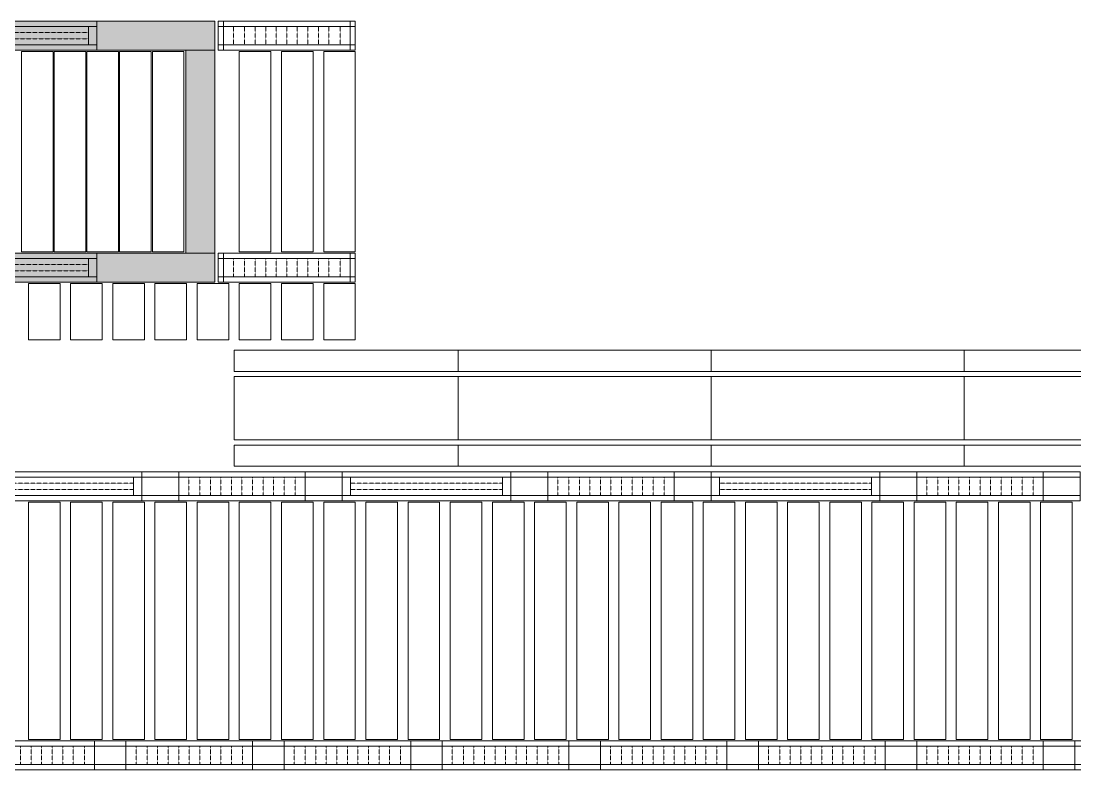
# Model space of a CAD drawing. Header units: millimetres. Extents: x -962357 to -591296, y -223672 to 59420.
# Drawn here: x -756925 to -746930, y -223672 to -216574 of the extents above; entities that cross this region are included whole.
import ezdxf

# ---------------------------------------------------------------- set-up
doc = ezdxf.new("R2010")
doc.units = ezdxf.units.MM
doc.linetypes.add('DPA_Hidden 50', pattern=[3, 2, -1])
for name, color, linetype, lineweight in [('A-CLNG', 2, 'Continuous', 9), ('A-GLAZ-CURT', 2, 'Continuous', 9), ('A-GLAZ-CWMG', 2, 'Continuous', 9)]:
    doc.layers.add(name, color=color, linetype=linetype, lineweight=lineweight)

# ---------------------------------------------------------------- blocks, each defined once
blk = doc.blocks.new('Rectangular Mullion - 200mm Square-13922848-4160-01 UPPER PLATFORM LEVEL - REFLECTED CEILING PLAN')
at = {"layer": 'A-GLAZ-CWMG'}
blk.add_hatch(color=256, dxfattribs=at).paths.add_polyline_path([(-757413.9, 4774), (-755089.4, 4774), (-755089.4, 5049), (-757413.9, 5049), (-757413.9, 4846.7)])
for p, q in [((-757413.9, 5049), (-755089.4, 5049)), ((-757413.9, 5049), (-755089.4, 5049)), ((-755089.4, 4774), (-755089.4, 5049)), ((-755089.4, 5049), (-755089.4, 4774)), ((-755089.4, 4774), (-757413.9, 4774)), ((-757413.9, 4774), (-755089.4, 4774))]:
    blk.add_line(p, q, dxfattribs=at)
blk = doc.blocks.new('Rectangular Mullion - 200mm Square-V17-4160-01 UPPER PLATFORM LEVEL - REFLECTED CEILING PLAN')
at = {"layer": 'A-GLAZ-CWMG'}
blk.add_hatch(color=256, dxfattribs=at).paths.add_polyline_path([(-761650.4, 5049), (-761650.4, 6974), (-761925.4, 6974), (-761925.4, 5049)])
for p, q in [((-761925.4, 6974), (-761650.4, 6974)), ((-761650.4, 6974), (-761925.4, 6974)), ((-761925.4, 5049), (-761925.4, 6974)), ((-761925.4, 6974), (-761925.4, 5049)), ((-761650.4, 6974), (-761650.4, 5049)), ((-761650.4, 6974), (-761650.4, 5049)), ((-761925.4, 5049), (-761650.4, 5049)), ((-761650.4, 5049), (-761925.4, 5049))]:
    blk.add_line(p, q, dxfattribs=at)
blk = doc.blocks.new('Rectangular Mullion - 200mm Square-13922849-4160-01 UPPER PLATFORM LEVEL - REFLECTED CEILING PLAN')
at = {"layer": 'A-GLAZ-CWMG'}
blk.add_hatch(color=256, dxfattribs=at).paths.add_polyline_path([(-761925.4, 4774), (-759600.9, 4774), (-759600.9, 5049), (-761925.4, 5049)])
for p, q in [((-761925.4, 4774), (-761925.4, 5049)), ((-761925.4, 5049), (-761925.4, 4774)), ((-761925.4, 5049), (-759600.9, 5049)), ((-761925.4, 5049), (-759600.9, 5049)), ((-759600.9, 4774), (-761925.4, 4774)), ((-761925.4, 4774), (-759600.9, 4774))]:
    blk.add_line(p, q, dxfattribs=at)
blk = doc.blocks.new('DPA_CP_Metal Ceiling Panel - Vertical Panel with Gap-10966480-4160-01 UPPER PLATFORM LEVEL - REFLECTED CEILING PLAN')
at = {"layer": 'A-GLAZ-CURT'}
for p, q in [((-756457.4, 4761.5), (-756457.4, 4229.1)), ((-756157.4, 4761.5), (-756457.4, 4761.5)), ((-756157.4, 4761.5), (-756457.4, 4761.5)), ((-756457.4, 4761.5), (-756457.4, 4229.1)), ((-756457.4, 4229.1), (-756457.4, 4761.5)), ((-756457.4, 4761.5), (-756157.4, 4761.5)), ((-756157.4, 4761.5), (-756157.4, 4229.1)), ((-756157.4, 4229.1), (-756157.4, 4761.5)), ((-756157.4, 4761.5), (-756157.4, 4229.1)), ((-756157.4, 4229.1), (-756457.4, 4229.1)), ((-756457.4, 4229.1), (-756157.4, 4229.1)), ((-756157.4, 4229.1), (-756457.4, 4229.1))]:
    blk.add_line(p, q, dxfattribs=at)
blk = doc.blocks.new('DPA_CP_Metal Ceiling Panel - Vertical Panel with Gap-11114031-4160-01 UPPER PLATFORM LEVEL - REFLECTED CEILING PLAN')
at = {"layer": 'A-GLAZ-CURT'}
for p, q in [((-849807.4, 2689), (-849807.4, 439)), ((-849507.4, 2689), (-849807.4, 2689)), ((-849507.4, 2689), (-849807.4, 2689)), ((-849807.4, 2689), (-849807.4, 439)), ((-849807.4, 439), (-849807.4, 2689)), ((-849807.4, 2689), (-849507.4, 2689)), ((-849507.4, 2689), (-849507.4, 439)), ((-849507.4, 439), (-849507.4, 2689)), ((-849507.4, 2689), (-849507.4, 439)), ((-849507.4, 439), (-849807.4, 439)), ((-849807.4, 439), (-849507.4, 439)), ((-849507.4, 439), (-849807.4, 439))]:
    blk.add_line(p, q, dxfattribs=at)
blk = doc.blocks.new('DPA_CP_Metal Ceiling Panel - Vertical Panel with Gap-10859825-4160-01 UPPER PLATFORM LEVEL - REFLECTED CEILING PLAN')
at = {"layer": 'A-GLAZ-CURT'}
for p, q in [((-744457, 6961.5), (-744457, 5061.5)), ((-744157, 6961.5), (-744457, 6961.5)), ((-744157, 6961.5), (-744457, 6961.5)), ((-744457, 6961.5), (-744457, 5061.5)), ((-744457, 5061.5), (-744457, 6961.5)), ((-744457, 6961.5), (-744157, 6961.5)), ((-744157, 6961.5), (-744157, 5061.5)), ((-744157, 5061.5), (-744157, 6961.5)), ((-744157, 6961.5), (-744157, 5061.5)), ((-744157, 5061.5), (-744457, 5061.5)), ((-744457, 5061.5), (-744157, 5061.5)), ((-744157, 5061.5), (-744457, 5061.5))]:
    blk.add_line(p, q, dxfattribs=at)
blk = doc.blocks.new('DPA_CP_Metal Ceiling Luminaire2 - Linear Luminaire-12437131-4160-01 UPPER PLATFORM LEVEL - REFLECTED CEILING PLAN')
at = {"layer": 'A-GLAZ-CURT'}
for p, q in [((-842129.9, 6974), (-842129.9, 7249)), ((-842129.9, 7249), (-840929.9, 7249)), ((-842129.9, 7249), (-842129.9, 6974)), ((-840929.9, 7249), (-842129.9, 7249)), ((-842129.9, 7249), (-840929.9, 7249)), ((-842129.9, 7211.5), (-842129.9, 6974)), ((-842129.9, 7199), (-840929.9, 7199)), ((-840929.9, 7249), (-840929.9, 6974)), ((-840929.9, 6974), (-840929.9, 7249)), ((-840929.9, 7211.5), (-840929.9, 6974)), ((-842129.9, 7024), (-840929.9, 7024)), ((-840929.9, 6974), (-842129.9, 6974)), ((-840929.9, 6974), (-842129.9, 6974)), ((-842129.9, 6974), (-840929.9, 6974))]:
    blk.add_line(p, q, dxfattribs=at)
at = {"layer": 'A-GLAZ-CURT', "linetype": 'DPA_Hidden 50'}
for p, q in [((-842034.9, 7199), (-842034.9, 7024)), ((-841929.9, 7199), (-841929.9, 7024)), ((-841829.9, 7199), (-841829.9, 7024)), ((-841729.9, 7199), (-841729.9, 7024)), ((-841629.9, 7199), (-841629.9, 7024)), ((-841529.9, 7199), (-841529.9, 7024)), ((-841429.9, 7199), (-841429.9, 7024)), ((-841329.9, 7199), (-841329.9, 7024)), ((-841229.9, 7199), (-841229.9, 7024)), ((-841129.9, 7199), (-841129.9, 7024)), ((-841024.9, 7199), (-841024.9, 7024))]:
    blk.add_line(p, q, dxfattribs=at)
blk = doc.blocks.new('DPA_CP_Metal Ceiling Panel1 - Horizontal with Gap-12453781-4160-01 UPPER PLATFORM LEVEL - REFLECTED CEILING PLAN')
at = {"layer": 'A-GLAZ-CURT'}
for p, q in [((-755057.4, 6974), (-755057.4, 7249)), ((-755057.4, 6974), (-755057.4, 7249)), ((-755057.4, 7249), (-755007.4, 7249)), ((-755057.4, 7249), (-755007.4, 7249)), ((-755057.4, 6974), (-755057.4, 7249)), ((-755057.4, 7199), (-755007.4, 7199)), ((-755007.4, 6974), (-755007.4, 7249)), ((-755007.4, 7249), (-755007.4, 6974)), ((-755007.4, 7249), (-755007.4, 6974)), ((-755057.4, 7024), (-755007.4, 7024)), ((-755057.4, 6974), (-755007.4, 6974)), ((-755007.4, 6974), (-755057.4, 6974)), ((-755007.4, 6974), (-755057.4, 6974))]:
    blk.add_line(p, q, dxfattribs=at)
blk = doc.blocks.new('System Panel - DPA-AR_Metal Ceiling Rectangular Panel-V25-4160-01 UPPER PLATFORM LEVEL - REFLECTED CEILING PLAN')
at = {"layer": 'A-GLAZ-CURT'}
for p, q in [((-814257.4, 3229), (-816382.4, 3229)), ((-816382.4, 3229), (-816382.4, 3029)), ((-816382.4, 3029), (-816382.4, 3229)), ((-816382.4, 3229), (-814257.4, 3229)), ((-814257.4, 3029), (-814257.4, 3229)), ((-814257.4, 3229), (-814257.4, 3029)), ((-816382.4, 3029), (-814257.4, 3029)), ((-814257.4, 3029), (-816382.4, 3029))]:
    blk.add_line(p, q, dxfattribs=at)
blk = doc.blocks.new('System Panel - DPA-AR_Metal Ceiling Rectangular Panel-13139259-4160-01 UPPER PLATFORM LEVEL - REFLECTED CEILING PLAN')
at = {"layer": 'A-GLAZ-CURT'}
for p, q in [((-741107.4, 4129), (-743507.4, 4129)), ((-743507.4, 4129), (-743507.4, 3929)), ((-743507.4, 3929), (-743507.4, 4129)), ((-743507.4, 4129), (-741107.4, 4129)), ((-741107.4, 3929), (-741107.4, 4129)), ((-741107.4, 4129), (-741107.4, 3929)), ((-743507.4, 3929), (-741107.4, 3929)), ((-741107.4, 3929), (-743507.4, 3929))]:
    blk.add_line(p, q, dxfattribs=at)
blk = doc.blocks.new('System Panel - DPA-AR_Metal Ceiling Rectangular Panel-V32-4160-01 UPPER PLATFORM LEVEL - REFLECTED CEILING PLAN')
at = {"layer": 'A-GLAZ-CURT'}
for p, q in [((-837057.3, 4129), (-839182.3, 4129)), ((-839182.3, 4129), (-839182.3, 3929)), ((-839182.3, 3929), (-839182.3, 4129)), ((-839182.3, 4129), (-837057.3, 4129)), ((-839182.3, 3929), (-837057.4, 3929)), ((-837057.4, 3929), (-839182.3, 3929))]:
    blk.add_line(p, q, dxfattribs=at)
blk = doc.blocks.new('System Panel - DPA-AR_Metal Ceiling Rectangular Panel-V28-4160-01 UPPER PLATFORM LEVEL - REFLECTED CEILING PLAN')
at = {"layer": 'A-GLAZ-CURT'}
for p, q in [((-825657.4, 3229), (-827782.3, 3229)), ((-827782.3, 3229), (-827782.3, 3029)), ((-827782.3, 3029), (-827782.3, 3229)), ((-827782.3, 3229), (-825657.4, 3229)), ((-827782.3, 3029), (-825657.3, 3029)), ((-825657.3, 3029), (-827782.3, 3029))]:
    blk.add_line(p, q, dxfattribs=at)
blk = doc.blocks.new('System Panel - DPA-AR_Metal Ceiling Rectangular Panel-V26-4160-01 UPPER PLATFORM LEVEL - REFLECTED CEILING PLAN')
at = {"layer": 'A-GLAZ-CURT'}
for p, q in [((-814257.4, 3879), (-816382.4, 3879)), ((-816382.4, 3879), (-816382.4, 3279)), ((-816382.4, 3279), (-816382.4, 3879)), ((-816382.4, 3879), (-814257.4, 3879)), ((-814257.4, 3279), (-814257.4, 3879)), ((-814257.4, 3879), (-814257.4, 3279)), ((-816382.4, 3279), (-814257.4, 3279)), ((-814257.4, 3279), (-816382.4, 3279))]:
    blk.add_line(p, q, dxfattribs=at)
blk = doc.blocks.new('System Panel - DPA-AR_Metal Ceiling Rectangular Panel-13139299-4160-01 UPPER PLATFORM LEVEL - REFLECTED CEILING PLAN')
at = {"layer": 'A-GLAZ-CURT'}
for p, q in [((-818782.4, 3879), (-821182.4, 3879)), ((-821182.4, 3879), (-821182.4, 3279)), ((-821182.4, 3279), (-821182.4, 3879)), ((-821182.4, 3879), (-818782.4, 3879)), ((-818782.4, 3279), (-818782.4, 3879)), ((-818782.4, 3879), (-818782.4, 3279)), ((-821182.4, 3279), (-818782.4, 3279)), ((-818782.4, 3279), (-821182.4, 3279))]:
    blk.add_line(p, q, dxfattribs=at)
blk = doc.blocks.new('System Panel - DPA-AR_Metal Ceiling Rectangular Panel-V29-4160-01 UPPER PLATFORM LEVEL - REFLECTED CEILING PLAN')
at = {"layer": 'A-GLAZ-CURT'}
for p, q in [((-825657.4, 3879), (-827782.3, 3879)), ((-827782.3, 3879), (-827782.3, 3279)), ((-827782.3, 3279), (-827782.3, 3879)), ((-827782.3, 3879), (-825657.4, 3879)), ((-827782.3, 3279), (-825657.4, 3279)), ((-825657.4, 3279), (-827782.3, 3279))]:
    blk.add_line(p, q, dxfattribs=at)
blk = doc.blocks.new('DPA_CP_Metal Ceiling Luminaire2 - Linear Luminaire-12404975-4160-01 UPPER PLATFORM LEVEL - REFLECTED CEILING PLAN')
at = {"layer": 'A-GLAZ-CURT'}
for p, q in [((-786932.4, 2701.5), (-786932.4, 2976.5)), ((-786932.4, 2976.5), (-785732.4, 2976.5)), ((-786932.4, 2976.5), (-786932.4, 2701.5)), ((-785732.4, 2976.5), (-786932.4, 2976.5)), ((-786932.4, 2976.5), (-785732.4, 2976.5)), ((-786932.4, 2939), (-786932.4, 2701.5)), ((-786932.4, 2926.5), (-785732.4, 2926.5)), ((-785732.4, 2976.5), (-785732.4, 2701.5)), ((-785732.4, 2701.5), (-785732.4, 2976.5)), ((-785732.4, 2939), (-785732.4, 2701.5)), ((-786932.4, 2751.5), (-785732.4, 2751.5)), ((-785732.4, 2701.5), (-786932.4, 2701.5)), ((-785732.4, 2701.5), (-786932.4, 2701.5)), ((-786932.4, 2701.5), (-785732.4, 2701.5))]:
    blk.add_line(p, q, dxfattribs=at)
at = {"layer": 'A-GLAZ-CURT', "linetype": 'DPA_Hidden 50'}
for p, q in [((-786837.4, 2926.5), (-786837.4, 2751.5)), ((-786732.4, 2926.5), (-786732.4, 2751.5)), ((-786632.4, 2926.5), (-786632.4, 2751.5)), ((-786532.4, 2926.5), (-786532.4, 2751.5)), ((-786432.4, 2926.5), (-786432.4, 2751.5)), ((-786332.4, 2926.5), (-786332.4, 2751.5)), ((-786232.4, 2926.5), (-786232.4, 2751.5)), ((-786132.4, 2926.5), (-786132.4, 2751.5)), ((-786032.4, 2926.5), (-786032.4, 2751.5)), ((-785932.4, 2926.5), (-785932.4, 2751.5)), ((-785827.4, 2926.5), (-785827.4, 2751.5))]:
    blk.add_line(p, q, dxfattribs=at)
blk = doc.blocks.new('DPA_CP_Metal Ceiling Panel1 - Horizontal with Gap-13297912-4160-01 UPPER PLATFORM LEVEL - REFLECTED CEILING PLAN')
at = {"layer": 'A-GLAZ-CURT'}
for p, q in [((-786232.4, 151.5), (-786232.4, 426.5)), ((-786232.4, 151.5), (-786232.4, 426.5)), ((-786232.4, 426.5), (-785932.4, 426.5)), ((-786232.4, 426.5), (-785932.4, 426.5)), ((-786232.4, 151.5), (-786232.4, 426.5)), ((-785932.4, 151.5), (-785932.4, 426.5)), ((-785932.4, 426.5), (-785932.4, 151.5)), ((-785932.4, 426.5), (-785932.4, 151.5)), ((-786232.4, 376.5), (-785932.4, 376.5)), ((-786232.4, 201.5), (-785932.4, 201.5)), ((-786232.4, 151.5), (-785932.4, 151.5)), ((-785932.4, 151.5), (-786232.4, 151.5)), ((-785932.4, 151.5), (-786232.4, 151.5))]:
    blk.add_line(p, q, dxfattribs=at)
blk = doc.blocks.new('DPA_CP_Metal Ceiling Panel1 - Horizontal with Gap-V51-4160-01 UPPER PLATFORM LEVEL - REFLECTED CEILING PLAN')
at = {"layer": 'A-GLAZ-CURT'}
for p, q in [((-754732.4, 151.5), (-754732.4, 426.5)), ((-754732.4, 151.5), (-754732.4, 426.5)), ((-754732.4, 426.5), (-754432.4, 426.5)), ((-754732.4, 151.5), (-754732.4, 426.5)), ((-754730.8, 426.5), (-754432.4, 426.5)), ((-754432.4, 151.5), (-754432.4, 426.5)), ((-754432.4, 426.5), (-754432.4, 151.5)), ((-754432.4, 426.5), (-754432.4, 151.5)), ((-754732.4, 376.5), (-754432.4, 376.5)), ((-754732.4, 201.5), (-754432.4, 201.5)), ((-754732.4, 151.5), (-754432.4, 151.5)), ((-754432.4, 151.5), (-754732.4, 151.5)), ((-754432.4, 151.5), (-754730.8, 151.5))]:
    blk.add_line(p, q, dxfattribs=at)
blk = doc.blocks.new('DPA_CP_Metal Ceiling Panel1 - Horizontal with Gap-16028279-4160-01 UPPER PLATFORM LEVEL - REFLECTED CEILING PLAN')
at = {"layer": 'A-GLAZ-CURT'}
for p, q in [((-787282.4, 2701.5), (-787282.4, 2976.5)), ((-787282.4, 2701.5), (-787282.4, 2976.5)), ((-787282.4, 2976.5), (-786932.4, 2976.5)), ((-787282.4, 2976.5), (-786932.4, 2976.5)), ((-787282.4, 2701.5), (-787282.4, 2976.5)), ((-787282.4, 2926.5), (-786932.4, 2926.5)), ((-786932.4, 2701.5), (-786932.4, 2976.5)), ((-786932.4, 2976.5), (-786932.4, 2701.5)), ((-786932.4, 2976.5), (-786932.4, 2701.5)), ((-787282.4, 2751.5), (-786932.4, 2751.5)), ((-787282.4, 2701.5), (-786932.4, 2701.5)), ((-786932.4, 2701.5), (-787282.4, 2701.5)), ((-786932.4, 2701.5), (-787282.4, 2701.5))]:
    blk.add_line(p, q, dxfattribs=at)
blk = doc.blocks.new('DPA_CP_Metal Ceiling Air Supply1 - Linear Diffuser Air Supply-12404980-4160-01 UPPER PLATFORM LEVEL - REFLECTED CEILING PLAN')
at = {"layer": 'A-GLAZ-CURT'}
for p, q in [((-788882.4, 2701.5), (-788882.4, 2976.5)), ((-788882.4, 2976.5), (-787282.4, 2976.5)), ((-788882.4, 2701.5), (-788882.4, 2976.5)), ((-788882.4, 2976.5), (-787282.4, 2976.5)), ((-788882.4, 2976.5), (-787282.4, 2976.5)), ((-788882.4, 2701.5), (-788882.4, 2976.5)), ((-787282.4, 2926.5), (-788882.4, 2926.5)), ((-788802.4, 2926.5), (-788802.4, 2751.5)), ((-787362.4, 2926.5), (-787362.4, 2751.5)), ((-787282.4, 2701.5), (-787282.4, 2976.5)), ((-787282.4, 2976.5), (-787282.4, 2701.5)), ((-787282.4, 2976.5), (-787282.4, 2701.5)), ((-787282.4, 2751.5), (-788882.4, 2751.5)), ((-788882.4, 2701.5), (-787282.4, 2701.5)), ((-787282.4, 2701.5), (-788882.4, 2701.5)), ((-787282.4, 2701.5), (-788882.4, 2701.5))]:
    blk.add_line(p, q, dxfattribs=at)
at = {"layer": 'A-GLAZ-CURT', "linetype": 'DPA_Hidden 50'}
for p, q in [((-787362.4, 2868.2), (-788802.4, 2868.2)), ((-787362.4, 2809.9), (-788802.4, 2809.9))]:
    blk.add_line(p, q, dxfattribs=at)
blk = doc.blocks.new('DPA_CP_Metal Ceiling Air Supply1 - Linear Diffuser Air Supply-V52-4160-01 UPPER PLATFORM LEVEL - REFLECTED CEILING PLAN')
at = {"layer": 'A-GLAZ-CURT'}
for p, q in [((-839353.2, 6974), (-839353.2, 7249)), ((-839353.2, 7249), (-837753.2, 7249)), ((-839353.2, 6974), (-839353.2, 7249)), ((-839353.2, 7249), (-837753.2, 7249)), ((-839353.2, 7249), (-837753.2, 7249)), ((-837753.2, 7199), (-839353.2, 7199)), ((-839273.2, 7199), (-839273.2, 7024)), ((-837833.2, 7199), (-837833.2, 7024)), ((-837753.2, 6974), (-837753.2, 7249)), ((-837753.2, 7249), (-837753.2, 6974)), ((-837753.2, 7024), (-839353.2, 7024)), ((-839353.2, 6974), (-837753.2, 6974)), ((-837753.2, 6974), (-839353.2, 6974)), ((-837753.2, 6974), (-839353.2, 6974))]:
    blk.add_line(p, q, dxfattribs=at)
at = {"layer": 'A-GLAZ-CURT', "linetype": 'DPA_Hidden 50'}
for p, q in [((-837833.2, 7140.7), (-839273.2, 7140.7)), ((-837833.2, 7082.4), (-839273.2, 7082.4))]:
    blk.add_line(p, q, dxfattribs=at)

msp = doc.modelspace()

# ---------------------------------------------------------------- linework, layer by layer
at = {"layer": 'A-CLNG'}
for p, q in [((-756620, -216861.9), (-756920, -216861.9)), ((-756920, -216861.9), (-756920, -218761.9)), ((-756920, -218761.9), (-756920, -216861.9)), ((-756920, -216861.9), (-756620, -216861.9)), ((-756620, -218761.9), (-756620, -216861.9)), ((-756620, -216861.9), (-756620, -218761.9)), ((-756310, -216861.9), (-756610, -216861.9)), ((-756610, -216861.9), (-756610, -218761.9)), ((-756610, -218761.9), (-756610, -216861.9)), ((-756610, -216861.9), (-756310, -216861.9)), ((-756310, -218761.9), (-756310, -216861.9)), ((-756310, -216861.9), (-756310, -218761.9)), ((-756000, -216861.9), (-756300, -216861.9)), ((-756300, -216861.9), (-756300, -218761.9)), ((-756300, -218761.9), (-756300, -216861.9)), ((-756300, -216861.9), (-756000, -216861.9)), ((-756000, -218761.9), (-756000, -216861.9)), ((-756000, -216861.9), (-756000, -218761.9)), ((-755690, -216861.9), (-755990, -216861.9)), ((-755990, -216861.9), (-755990, -218761.9)), ((-755990, -218761.9), (-755990, -216861.9)), ((-755990, -216861.9), (-755690, -216861.9)), ((-755690, -218761.9), (-755690, -216861.9)), ((-755690, -216861.9), (-755690, -218761.9)), ((-755380, -216861.9), (-755680, -216861.9)), ((-755680, -216861.9), (-755680, -218761.9)), ((-755680, -218761.9), (-755680, -216861.9)), ((-755680, -216861.9), (-755380, -216861.9)), ((-755380, -218761.9), (-755380, -216861.9)), ((-755380, -216861.9), (-755380, -218761.9)), ((-756920, -218761.9), (-756620, -218761.9)), ((-756620, -218761.9), (-756920, -218761.9)), ((-756610, -218761.9), (-756310, -218761.9)), ((-756310, -218761.9), (-756610, -218761.9)), ((-756300, -218761.9), (-756000, -218761.9)), ((-756000, -218761.9), (-756300, -218761.9)), ((-755990, -218761.9), (-755690, -218761.9)), ((-755690, -218761.9), (-755990, -218761.9)), ((-755680, -218761.9), (-755380, -218761.9)), ((-755380, -218761.9), (-755680, -218761.9))]:
    msp.add_line(p, q, dxfattribs=at)

# ---------------------------------------------------------------- block references
at = {"layer": 'A-GLAZ-CURT'}
for name, p in [('DPA_CP_Metal Ceiling Air Supply1 - Linear Diffuser Air Supply-V52-4160-01 UPPER PLATFORM LEVEL - REFLECTED CEILING PLAN', (81548.2, -223823.5)), ('DPA_CP_Metal Ceiling Panel1 - Horizontal with Gap-12453781-4160-01 UPPER PLATFORM LEVEL - REFLECTED CEILING PLAN', (2.4, -223823.5)), ('DPA_CP_Metal Ceiling Luminaire2 - Linear Luminaire-12437131-4160-01 UPPER PLATFORM LEVEL - REFLECTED CEILING PLAN', (87125, -223823.5)), ('DPA_CP_Metal Ceiling Panel1 - Horizontal with Gap-12453781-4160-01 UPPER PLATFORM LEVEL - REFLECTED CEILING PLAN', (1252.4, -223823.5)), ('DPA_CP_Metal Ceiling Panel - Vertical Panel with Gap-10859825-4160-01 UPPER PLATFORM LEVEL - REFLECTED CEILING PLAN', (-10398, -223823.5)), ('DPA_CP_Metal Ceiling Panel - Vertical Panel with Gap-10859825-4160-01 UPPER PLATFORM LEVEL - REFLECTED CEILING PLAN', (-9998, -223823.5)), ('DPA_CP_Metal Ceiling Panel - Vertical Panel with Gap-10859825-4160-01 UPPER PLATFORM LEVEL - REFLECTED CEILING PLAN', (-9598, -223823.5)), ('DPA_CP_Metal Ceiling Air Supply1 - Linear Diffuser Air Supply-V52-4160-01 UPPER PLATFORM LEVEL - REFLECTED CEILING PLAN', (81548.2, -226023.5)), ('DPA_CP_Metal Ceiling Panel1 - Horizontal with Gap-12453781-4160-01 UPPER PLATFORM LEVEL - REFLECTED CEILING PLAN', (2.4, -226023.5)), ('DPA_CP_Metal Ceiling Luminaire2 - Linear Luminaire-12437131-4160-01 UPPER PLATFORM LEVEL - REFLECTED CEILING PLAN', (87125, -226023.5)), ('DPA_CP_Metal Ceiling Panel1 - Horizontal with Gap-12453781-4160-01 UPPER PLATFORM LEVEL - REFLECTED CEILING PLAN', (1252.4, -226023.5)), ('DPA_CP_Metal Ceiling Panel - Vertical Panel with Gap-10966480-4160-01 UPPER PLATFORM LEVEL - REFLECTED CEILING PLAN', (-397.6, -223823.5)), ('DPA_CP_Metal Ceiling Panel - Vertical Panel with Gap-10966480-4160-01 UPPER PLATFORM LEVEL - REFLECTED CEILING PLAN', (2.4, -223823.5)), ('DPA_CP_Metal Ceiling Panel - Vertical Panel with Gap-10966480-4160-01 UPPER PLATFORM LEVEL - REFLECTED CEILING PLAN', (402.4, -223823.5)), ('DPA_CP_Metal Ceiling Panel - Vertical Panel with Gap-10966480-4160-01 UPPER PLATFORM LEVEL - REFLECTED CEILING PLAN', (802.4, -223823.5)), ('DPA_CP_Metal Ceiling Panel - Vertical Panel with Gap-10966480-4160-01 UPPER PLATFORM LEVEL - REFLECTED CEILING PLAN', (1202.4, -223823.5)), ('DPA_CP_Metal Ceiling Panel - Vertical Panel with Gap-10966480-4160-01 UPPER PLATFORM LEVEL - REFLECTED CEILING PLAN', (1602.4, -223823.5)), ('DPA_CP_Metal Ceiling Panel - Vertical Panel with Gap-10966480-4160-01 UPPER PLATFORM LEVEL - REFLECTED CEILING PLAN', (2002.4, -223823.5)), ('DPA_CP_Metal Ceiling Panel - Vertical Panel with Gap-10966480-4160-01 UPPER PLATFORM LEVEL - REFLECTED CEILING PLAN', (2402.4, -223823.5)), ('System Panel - DPA-AR_Metal Ceiling Rectangular Panel-V25-4160-01 UPPER PLATFORM LEVEL - REFLECTED CEILING PLAN', (61477.4, -222923.5)), ('System Panel - DPA-AR_Metal Ceiling Rectangular Panel-13139259-4160-01 UPPER PLATFORM LEVEL - REFLECTED CEILING PLAN', (-9272.6, -223823.5)), ('System Panel - DPA-AR_Metal Ceiling Rectangular Panel-13139259-4160-01 UPPER PLATFORM LEVEL - REFLECTED CEILING PLAN', (-6872.6, -223823.5)), ('System Panel - DPA-AR_Metal Ceiling Rectangular Panel-V32-4160-01 UPPER PLATFORM LEVEL - REFLECTED CEILING PLAN', (91202.3, -223823.5)), ('System Panel - DPA-AR_Metal Ceiling Rectangular Panel-V26-4160-01 UPPER PLATFORM LEVEL - REFLECTED CEILING PLAN', (61477.4, -223823.5)), ('System Panel - DPA-AR_Metal Ceiling Rectangular Panel-13139299-4160-01 UPPER PLATFORM LEVEL - REFLECTED CEILING PLAN', (68402.4, -223823.5)), ('System Panel - DPA-AR_Metal Ceiling Rectangular Panel-13139299-4160-01 UPPER PLATFORM LEVEL - REFLECTED CEILING PLAN', (70802.4, -223823.5)), ('System Panel - DPA-AR_Metal Ceiling Rectangular Panel-V29-4160-01 UPPER PLATFORM LEVEL - REFLECTED CEILING PLAN', (79802.3, -223823.5)), ('System Panel - DPA-AR_Metal Ceiling Rectangular Panel-V25-4160-01 UPPER PLATFORM LEVEL - REFLECTED CEILING PLAN', (61477.4, -223823.5)), ('System Panel - DPA-AR_Metal Ceiling Rectangular Panel-13139259-4160-01 UPPER PLATFORM LEVEL - REFLECTED CEILING PLAN', (-9272.6, -224723.5)), ('System Panel - DPA-AR_Metal Ceiling Rectangular Panel-13139259-4160-01 UPPER PLATFORM LEVEL - REFLECTED CEILING PLAN', (-6872.6, -224723.5)), ('System Panel - DPA-AR_Metal Ceiling Rectangular Panel-V28-4160-01 UPPER PLATFORM LEVEL - REFLECTED CEILING PLAN', (79802.3, -223823.5)), ('DPA_CP_Metal Ceiling Air Supply1 - Linear Diffuser Air Supply-12404980-4160-01 UPPER PLATFORM LEVEL - REFLECTED CEILING PLAN', (31502.4, -223823.5)), ('DPA_CP_Metal Ceiling Air Supply1 - Linear Diffuser Air Supply-12404980-4160-01 UPPER PLATFORM LEVEL - REFLECTED CEILING PLAN', (31502.4, -223823.5)), ('DPA_CP_Metal Ceiling Panel1 - Horizontal with Gap-16028279-4160-01 UPPER PLATFORM LEVEL - REFLECTED CEILING PLAN', (31502.4, -223823.5)), ('DPA_CP_Metal Ceiling Panel1 - Horizontal with Gap-16028279-4160-01 UPPER PLATFORM LEVEL - REFLECTED CEILING PLAN', (31502.4, -223823.5)), ('DPA_CP_Metal Ceiling Luminaire2 - Linear Luminaire-12404975-4160-01 UPPER PLATFORM LEVEL - REFLECTED CEILING PLAN', (31502.4, -223823.5)), ('DPA_CP_Metal Ceiling Luminaire2 - Linear Luminaire-12404975-4160-01 UPPER PLATFORM LEVEL - REFLECTED CEILING PLAN', (31502.4, -223823.5)), ('DPA_CP_Metal Ceiling Panel1 - Horizontal with Gap-16028279-4160-01 UPPER PLATFORM LEVEL - REFLECTED CEILING PLAN', (33052.4, -223823.5)), ('DPA_CP_Metal Ceiling Panel1 - Horizontal with Gap-16028279-4160-01 UPPER PLATFORM LEVEL - REFLECTED CEILING PLAN', (33052.4, -223823.5)), ('DPA_CP_Metal Ceiling Air Supply1 - Linear Diffuser Air Supply-12404980-4160-01 UPPER PLATFORM LEVEL - REFLECTED CEILING PLAN', (35002.4, -223823.5)), ('DPA_CP_Metal Ceiling Air Supply1 - Linear Diffuser Air Supply-12404980-4160-01 UPPER PLATFORM LEVEL - REFLECTED CEILING PLAN', (35002.4, -223823.5)), ('DPA_CP_Metal Ceiling Panel1 - Horizontal with Gap-16028279-4160-01 UPPER PLATFORM LEVEL - REFLECTED CEILING PLAN', (35002.4, -223823.5)), ('DPA_CP_Metal Ceiling Panel1 - Horizontal with Gap-16028279-4160-01 UPPER PLATFORM LEVEL - REFLECTED CEILING PLAN', (35002.4, -223823.5)), ('DPA_CP_Metal Ceiling Luminaire2 - Linear Luminaire-12404975-4160-01 UPPER PLATFORM LEVEL - REFLECTED CEILING PLAN', (35002.4, -223823.5)), ('DPA_CP_Metal Ceiling Luminaire2 - Linear Luminaire-12404975-4160-01 UPPER PLATFORM LEVEL - REFLECTED CEILING PLAN', (35002.4, -223823.5)), ('DPA_CP_Metal Ceiling Panel1 - Horizontal with Gap-16028279-4160-01 UPPER PLATFORM LEVEL - REFLECTED CEILING PLAN', (36552.4, -223823.5)), ('DPA_CP_Metal Ceiling Panel1 - Horizontal with Gap-16028279-4160-01 UPPER PLATFORM LEVEL - REFLECTED CEILING PLAN', (36552.4, -223823.5)), ('DPA_CP_Metal Ceiling Air Supply1 - Linear Diffuser Air Supply-12404980-4160-01 UPPER PLATFORM LEVEL - REFLECTED CEILING PLAN', (38502.4, -223823.5)), ('DPA_CP_Metal Ceiling Air Supply1 - Linear Diffuser Air Supply-12404980-4160-01 UPPER PLATFORM LEVEL - REFLECTED CEILING PLAN', (38502.4, -223823.5)), ('DPA_CP_Metal Ceiling Panel1 - Horizontal with Gap-16028279-4160-01 UPPER PLATFORM LEVEL - REFLECTED CEILING PLAN', (38502.4, -223823.5)), ('DPA_CP_Metal Ceiling Panel1 - Horizontal with Gap-16028279-4160-01 UPPER PLATFORM LEVEL - REFLECTED CEILING PLAN', (38502.4, -223823.5)), ('DPA_CP_Metal Ceiling Luminaire2 - Linear Luminaire-12404975-4160-01 UPPER PLATFORM LEVEL - REFLECTED CEILING PLAN', (38502.4, -223823.5)), ('DPA_CP_Metal Ceiling Luminaire2 - Linear Luminaire-12404975-4160-01 UPPER PLATFORM LEVEL - REFLECTED CEILING PLAN', (38502.4, -223823.5)), ('DPA_CP_Metal Ceiling Panel1 - Horizontal with Gap-16028279-4160-01 UPPER PLATFORM LEVEL - REFLECTED CEILING PLAN', (40052.4, -223823.5)), ('DPA_CP_Metal Ceiling Panel1 - Horizontal with Gap-16028279-4160-01 UPPER PLATFORM LEVEL - REFLECTED CEILING PLAN', (40052.4, -223823.5)), ('DPA_CP_Metal Ceiling Panel - Vertical Panel with Gap-11114031-4160-01 UPPER PLATFORM LEVEL - REFLECTED CEILING PLAN', (92952.4, -223823.5)), ('DPA_CP_Metal Ceiling Panel - Vertical Panel with Gap-11114031-4160-01 UPPER PLATFORM LEVEL - REFLECTED CEILING PLAN', (93352.4, -223823.5)), ('DPA_CP_Metal Ceiling Panel - Vertical Panel with Gap-11114031-4160-01 UPPER PLATFORM LEVEL - REFLECTED CEILING PLAN', (93752.4, -223823.5)), ('DPA_CP_Metal Ceiling Panel - Vertical Panel with Gap-11114031-4160-01 UPPER PLATFORM LEVEL - REFLECTED CEILING PLAN', (94152.4, -223823.5)), ('DPA_CP_Metal Ceiling Panel - Vertical Panel with Gap-11114031-4160-01 UPPER PLATFORM LEVEL - REFLECTED CEILING PLAN', (94552.4, -223823.5)), ('DPA_CP_Metal Ceiling Panel - Vertical Panel with Gap-11114031-4160-01 UPPER PLATFORM LEVEL - REFLECTED CEILING PLAN', (94952.4, -223823.5)), ('DPA_CP_Metal Ceiling Panel - Vertical Panel with Gap-11114031-4160-01 UPPER PLATFORM LEVEL - REFLECTED CEILING PLAN', (95352.4, -223823.5)), ('DPA_CP_Metal Ceiling Panel - Vertical Panel with Gap-11114031-4160-01 UPPER PLATFORM LEVEL - REFLECTED CEILING PLAN', (95752.4, -223823.5)), ('DPA_CP_Metal Ceiling Panel - Vertical Panel with Gap-11114031-4160-01 UPPER PLATFORM LEVEL - REFLECTED CEILING PLAN', (96152.4, -223823.5)), ('DPA_CP_Metal Ceiling Panel - Vertical Panel with Gap-11114031-4160-01 UPPER PLATFORM LEVEL - REFLECTED CEILING PLAN', (96552.4, -223823.5)), ('DPA_CP_Metal Ceiling Panel - Vertical Panel with Gap-11114031-4160-01 UPPER PLATFORM LEVEL - REFLECTED CEILING PLAN', (96952.4, -223823.5)), ('DPA_CP_Metal Ceiling Panel - Vertical Panel with Gap-11114031-4160-01 UPPER PLATFORM LEVEL - REFLECTED CEILING PLAN', (97352.4, -223823.5)), ('DPA_CP_Metal Ceiling Panel - Vertical Panel with Gap-11114031-4160-01 UPPER PLATFORM LEVEL - REFLECTED CEILING PLAN', (97752.4, -223823.5)), ('DPA_CP_Metal Ceiling Panel - Vertical Panel with Gap-11114031-4160-01 UPPER PLATFORM LEVEL - REFLECTED CEILING PLAN', (98152.4, -223823.5)), ('DPA_CP_Metal Ceiling Panel - Vertical Panel with Gap-11114031-4160-01 UPPER PLATFORM LEVEL - REFLECTED CEILING PLAN', (98552.4, -223823.5)), ('DPA_CP_Metal Ceiling Panel - Vertical Panel with Gap-11114031-4160-01 UPPER PLATFORM LEVEL - REFLECTED CEILING PLAN', (98952.4, -223823.5)), ('DPA_CP_Metal Ceiling Panel - Vertical Panel with Gap-11114031-4160-01 UPPER PLATFORM LEVEL - REFLECTED CEILING PLAN', (99352.4, -223823.5)), ('DPA_CP_Metal Ceiling Panel - Vertical Panel with Gap-11114031-4160-01 UPPER PLATFORM LEVEL - REFLECTED CEILING PLAN', (99752.4, -223823.5)), ('DPA_CP_Metal Ceiling Panel - Vertical Panel with Gap-11114031-4160-01 UPPER PLATFORM LEVEL - REFLECTED CEILING PLAN', (100152.4, -223823.5)), ('DPA_CP_Metal Ceiling Panel - Vertical Panel with Gap-11114031-4160-01 UPPER PLATFORM LEVEL - REFLECTED CEILING PLAN', (100552.4, -223823.5)), ('DPA_CP_Metal Ceiling Panel - Vertical Panel with Gap-11114031-4160-01 UPPER PLATFORM LEVEL - REFLECTED CEILING PLAN', (100952.4, -223823.5)), ('DPA_CP_Metal Ceiling Panel - Vertical Panel with Gap-11114031-4160-01 UPPER PLATFORM LEVEL - REFLECTED CEILING PLAN', (101352.4, -223823.5)), ('DPA_CP_Metal Ceiling Panel - Vertical Panel with Gap-11114031-4160-01 UPPER PLATFORM LEVEL - REFLECTED CEILING PLAN', (101752.4, -223823.5)), ('DPA_CP_Metal Ceiling Panel - Vertical Panel with Gap-11114031-4160-01 UPPER PLATFORM LEVEL - REFLECTED CEILING PLAN', (102152.4, -223823.5)), ('DPA_CP_Metal Ceiling Panel - Vertical Panel with Gap-11114031-4160-01 UPPER PLATFORM LEVEL - REFLECTED CEILING PLAN', (102552.4, -223823.5)), ('DPA_CP_Metal Ceiling Luminaire2 - Linear Luminaire-12404975-4160-01 UPPER PLATFORM LEVEL - REFLECTED CEILING PLAN', (29502.4, -226373.5)), ('DPA_CP_Metal Ceiling Panel1 - Horizontal with Gap-13297912-4160-01 UPPER PLATFORM LEVEL - REFLECTED CEILING PLAN', (30002.4, -223823.5)), ('DPA_CP_Metal Ceiling Luminaire2 - Linear Luminaire-12404975-4160-01 UPPER PLATFORM LEVEL - REFLECTED CEILING PLAN', (31002.4, -226373.5)), ('DPA_CP_Metal Ceiling Panel1 - Horizontal with Gap-V51-4160-01 UPPER PLATFORM LEVEL - REFLECTED CEILING PLAN', (2.4, -223823.5)), ('DPA_CP_Metal Ceiling Luminaire2 - Linear Luminaire-12404975-4160-01 UPPER PLATFORM LEVEL - REFLECTED CEILING PLAN', (32502.4, -226373.5)), ('DPA_CP_Metal Ceiling Panel1 - Horizontal with Gap-13297912-4160-01 UPPER PLATFORM LEVEL - REFLECTED CEILING PLAN', (33002.4, -223823.5)), ('DPA_CP_Metal Ceiling Luminaire2 - Linear Luminaire-12404975-4160-01 UPPER PLATFORM LEVEL - REFLECTED CEILING PLAN', (34002.4, -226373.5)), ('DPA_CP_Metal Ceiling Panel1 - Horizontal with Gap-13297912-4160-01 UPPER PLATFORM LEVEL - REFLECTED CEILING PLAN', (34502.4, -223823.5)), ('DPA_CP_Metal Ceiling Luminaire2 - Linear Luminaire-12404975-4160-01 UPPER PLATFORM LEVEL - REFLECTED CEILING PLAN', (35502.4, -226373.5)), ('DPA_CP_Metal Ceiling Panel1 - Horizontal with Gap-13297912-4160-01 UPPER PLATFORM LEVEL - REFLECTED CEILING PLAN', (36002.4, -223823.5)), ('DPA_CP_Metal Ceiling Luminaire2 - Linear Luminaire-12404975-4160-01 UPPER PLATFORM LEVEL - REFLECTED CEILING PLAN', (37002.4, -226373.5)), ('DPA_CP_Metal Ceiling Panel1 - Horizontal with Gap-13297912-4160-01 UPPER PLATFORM LEVEL - REFLECTED CEILING PLAN', (37502.4, -223823.5)), ('DPA_CP_Metal Ceiling Luminaire2 - Linear Luminaire-12404975-4160-01 UPPER PLATFORM LEVEL - REFLECTED CEILING PLAN', (38502.4, -226373.5)), ('DPA_CP_Metal Ceiling Panel1 - Horizontal with Gap-13297912-4160-01 UPPER PLATFORM LEVEL - REFLECTED CEILING PLAN', (39002.4, -223823.5)), ('DPA_CP_Metal Ceiling Luminaire2 - Linear Luminaire-12404975-4160-01 UPPER PLATFORM LEVEL - REFLECTED CEILING PLAN', (40002.4, -226373.5))]:
    msp.add_blockref(name, p, dxfattribs=at)
at = {"layer": 'A-GLAZ-CWMG', "rotation": 180}
for name in ['Rectangular Mullion - 200mm Square-13922849-4160-01 UPPER PLATFORM LEVEL - REFLECTED CEILING PLAN', 'Rectangular Mullion - 200mm Square-V17-4160-01 UPPER PLATFORM LEVEL - REFLECTED CEILING PLAN']:
    msp.add_blockref(name, (-1517012.4, -211800.4), dxfattribs=at)
at = {"layer": 'A-GLAZ-CWMG'}
msp.add_blockref('Rectangular Mullion - 200mm Square-13922848-4160-01 UPPER PLATFORM LEVEL - REFLECTED CEILING PLAN', (2.4, -223823.5), dxfattribs=at)

doc.saveas('drawing.dxf')
